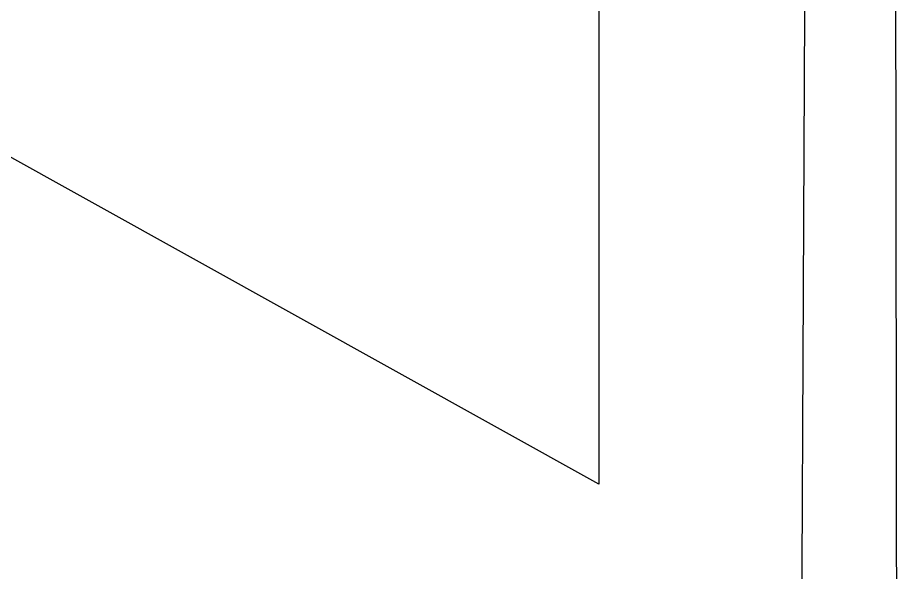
# Model space of a CAD drawing. Header units: inches. Extents: x -20.7 to 75.7, y -15.1 to 19.1.
# Drawn here: x 64.441 to 65.221, y -5.684 to -5.197 of the extents above; entities that cross this region are included whole.
import ezdxf

# ---------------------------------------------------------------- set-up
doc = ezdxf.new("R2010")
doc.units = ezdxf.units.IN
doc.header["$MEASUREMENT"] = 0
for name, color, linetype, lineweight in [('.ATI-DETAIL', 7, 'Continuous', 0), ('G-ANNO-TTLB', 7, 'Continuous', 0), ('TYVEK', 7, 'Continuous', 0)]:
    doc.layers.add(name, color=color, linetype=linetype, lineweight=lineweight)

# ---------------------------------------------------------------- blocks, each defined once
blk = doc.blocks.new('Block_195')
at = {"layer": 'TYVEK', "color": 1, "lineweight": 25, "true_color": 0xff0000}
blk.add_lwpolyline([(64.44631, -5.6356)], dxfattribs=at)
blk = doc.blocks.new('Block_196')
at = {"layer": 'TYVEK', "color": 1, "lineweight": 25, "true_color": 0xff0000}
blk.add_lwpolyline([(64.50084, -5.60759)], dxfattribs=at)
blk = doc.blocks.new('Block_199')
at = {"layer": 'TYVEK', "color": 1, "lineweight": 25, "true_color": 0xff0000}
blk.add_lwpolyline([(64.44131, -5.61434)], dxfattribs=at)
blk = doc.blocks.new('Block_200')
at = {"layer": 'TYVEK', "color": 1, "lineweight": 25, "true_color": 0xff0000}
blk.add_lwpolyline([(64.49585, -5.58633)], dxfattribs=at)
blk = doc.blocks.new('Block_214')
at = {"layer": 'TYVEK', "color": 1, "lineweight": 25, "true_color": 0xff0000}
blk.add_lwpolyline([(64.49345, -5.65552)], dxfattribs=at)
blk = doc.blocks.new('Block_512')
at = {"layer": '.ATI-DETAIL', "color": 93, "lineweight": 25, "true_color": 0x6bbe46}
blk.add_lwpolyline([(63.53645, -5.25169), (63.56113, -0.53712), (65.15037, -1.45648), (65.12797, -6.17055)], dxfattribs=at)
blk = doc.blocks.new('Block_511')
at = {"layer": '.ATI-DETAIL'}
blk.add_blockref('Block_512', (0, 0), dxfattribs=at)
blk = doc.blocks.new('Block_510')
at = {"layer": '.ATI-DETAIL', "color": 93, "lineweight": 25, "true_color": 0x6bbe46}
blk.add_lwpolyline([(63.79625, -4.9642), (63.79625, -0.92673), (64.95181, -1.59389), (64.95181, -5.60666)], close=True, dxfattribs=at)
at = {"layer": '.ATI-DETAIL'}
blk.add_blockref('Block_511', (0, 0), dxfattribs=at)

msp = doc.modelspace()

# ---------------------------------------------------------------- hatches: boundary and pattern name
at = {"layer": 'G-ANNO-TTLB', "true_color": 0xb9529f, "transparency": 33554687}
h = msp.add_hatch(color=233, dxfattribs=at)
edge = h.paths.add_edge_path()
edge.add_spline(control_points=[(71.22733, -15.13455), (71.22733, -15.13455), (30.5273, -15.13455), (30.5273, -15.13455), (30.5273, -15.13455), (30.5273, 19.00075), (30.5273, 19.00075), (30.5273, 19.00075), (71.22733, 19.00075), (71.22733, 19.00075), (71.22733, 19.00075), (71.22733, -15.13455), (71.22733, -15.13455)], knot_values=[0, 0, 0, 0, 1, 1, 1, 2, 2, 2, 3, 3, 3, 4, 4, 4, 4], degree=3, periodic=0)
edge = h.paths.add_edge_path()
edge.add_spline(control_points=[(30.65233, 18.87572), (30.65233, 18.87572), (30.65233, -15.00951), (30.65233, -15.00951), (30.65233, -15.00951), (71.10229, -15.00951), (71.10229, -15.00951), (71.10229, -15.00951), (71.10229, 18.87572), (71.10229, 18.87572), (71.10229, 18.87572), (30.65233, 18.87572), (30.65233, 18.87572)], knot_values=[0, 0, 0, 0, 1, 1, 1, 2, 2, 2, 3, 3, 3, 4, 4, 4, 4], degree=3, periodic=0)
edge.add_line((30.65233, 18.87572), (30.65233, 18.87572))

# ---------------------------------------------------------------- linework, layer by layer
at = {"layer": 'G-ANNO-TTLB'}
for points in [[(71.22733, -15.13455), (71.22733, -15.13455), (30.5273, -15.13455), (30.5273, -15.13455), (30.5273, -15.13455), (30.5273, 19.00075), (30.5273, 19.00075), (30.5273, 19.00075), (71.22733, 19.00075), (71.22733, 19.00075), (71.22733, 19.00075), (71.22733, -15.13455), (71.22733, -15.13455)], [(30.65233, 18.87572), (30.65233, 18.87572), (30.65233, -15.00951), (30.65233, -15.00951), (30.65233, -15.00951), (71.10229, -15.00951), (71.10229, -15.00951), (71.10229, -15.00951), (71.10229, 18.87572), (71.10229, 18.87572), (71.10229, 18.87572), (30.65233, 18.87572), (30.65233, 18.87572)]]:
    msp.add_open_spline(points, degree=3, knots=[0, 0, 0, 0, 1, 1, 1, 2, 2, 2, 3, 3, 3, 4, 4, 4, 4], dxfattribs=at)
at = {"layer": 'TYVEK', "color": 240, "lineweight": 25, "true_color": 0xed2327}
msp.add_lwpolyline([(65.60825, -1.64897), (65.20767, -1.41824), (65.21471, -6.66248), (65.61277, -6.8949)], close=True, dxfattribs=at)

# ---------------------------------------------------------------- block references
at = {"layer": '.ATI-DETAIL'}
msp.add_blockref('Block_510', (0, 0), dxfattribs=at)
at = {"layer": 'TYVEK'}
for name in ['Block_200', 'Block_196', 'Block_199', 'Block_195', 'Block_214']:
    msp.add_blockref(name, (0, 0), dxfattribs=at)

doc.saveas('drawing.dxf')
